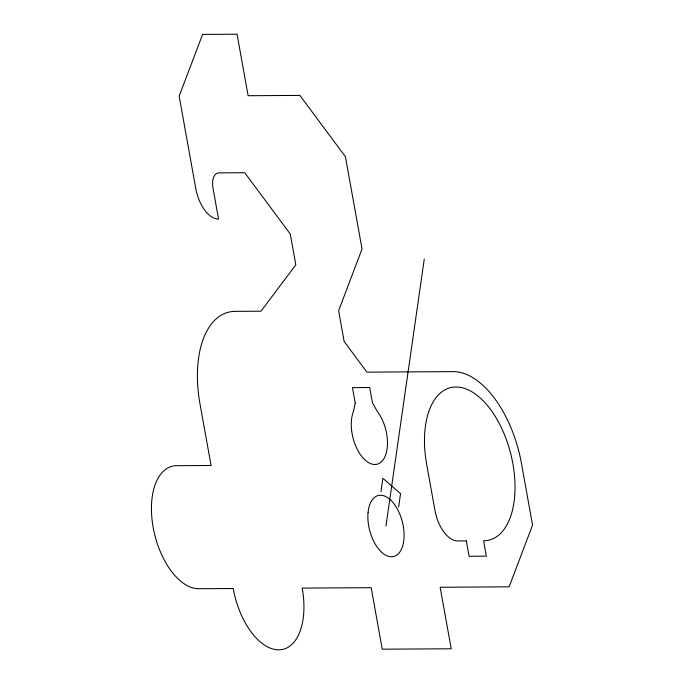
<?xml version="1.0" encoding="UTF-8"?>
<svg xmlns="http://www.w3.org/2000/svg" width="684" height="684" viewBox="0 0 684 684"><rect width="100%" height="100%" fill="white"/><g stroke="black" fill="none" stroke-linecap="round" stroke-linejoin="round"><path stroke-width="1.03" d="M380.954 491.668L382.869 478.321L400.567 493.609L398.652 506.955M385.973 526.005L424.268 259.082M355.218 403.013L353.38 411.751A31.447 16.886 75.7 0 0 361.015 455.45A31.447 16.886 75.7 0 0 385.519 455.296A31.447 16.886 75.7 0 0 377.431 411.606L372.455 402.91L369.693 387.529L352.448 387.631L355.218 403.013M202.575 34.414L179.157 96.145L195.761 188.425A31.447 16.886 75.7 0 0 218.538 219.077L213.006 188.322A15.723 8.439 75.7 0 1 218.854 172.89L244.727 172.727L290.281 234.039L295.821 264.802L261.006 311.203L235.142 311.365A94.349 50.659 75.7 0 0 200.01 403.962L211.082 465.479L176.592 465.693A62.902 33.773 75.7 0 0 153.173 527.424A62.902 33.773 75.7 0 0 198.728 588.736L233.218 588.522A62.902 33.773 75.7 0 0 278.781 649.834A62.902 33.773 75.7 0 0 302.2 588.103L371.181 587.684L382.245 649.201L451.226 648.783L440.154 587.257L509.135 586.838L532.554 525.107L521.49 463.581A94.349 50.659 75.7 0 0 453.15 371.617L366.923 372.147L344.146 341.487L338.614 310.733L362.033 249.002L345.429 156.713L299.866 95.409L248.13 95.717L237.066 34.2L202.575 34.414M466.343 540.907L457.724 540.959A31.447 16.886 75.7 0 1 434.938 510.307L426.636 464.162A78.626 42.211 75.7 0 1 455.912 386.999A78.626 42.211 75.7 0 1 512.863 463.641A78.626 42.211 75.7 0 1 483.588 540.805L486.358 556.186L469.113 556.289L466.343 540.907M368.043 512.658A31.447 16.886 75.7 0 0 392.727 556.673A31.447 16.886 75.7 0 0 397.156 508.674A31.447 16.886 75.7 0 0 368.043 512.658"/></g></svg>
